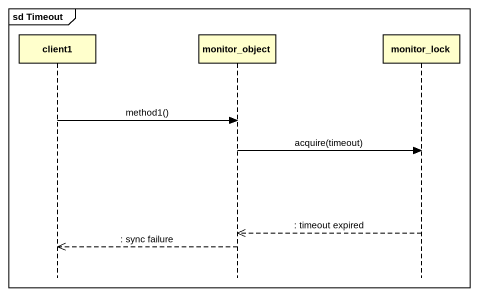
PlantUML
@startuml
mainframe sd Timeout
hide footbox
participant client1
participant monitor_object
participant monitor_lock

client1 -> monitor_object : method1()
monitor_object -> monitor_lock : acquire(timeout)
monitor_lock -->> monitor_object : : timeout expired
monitor_object -->> client1 : : sync failure
@enduml
